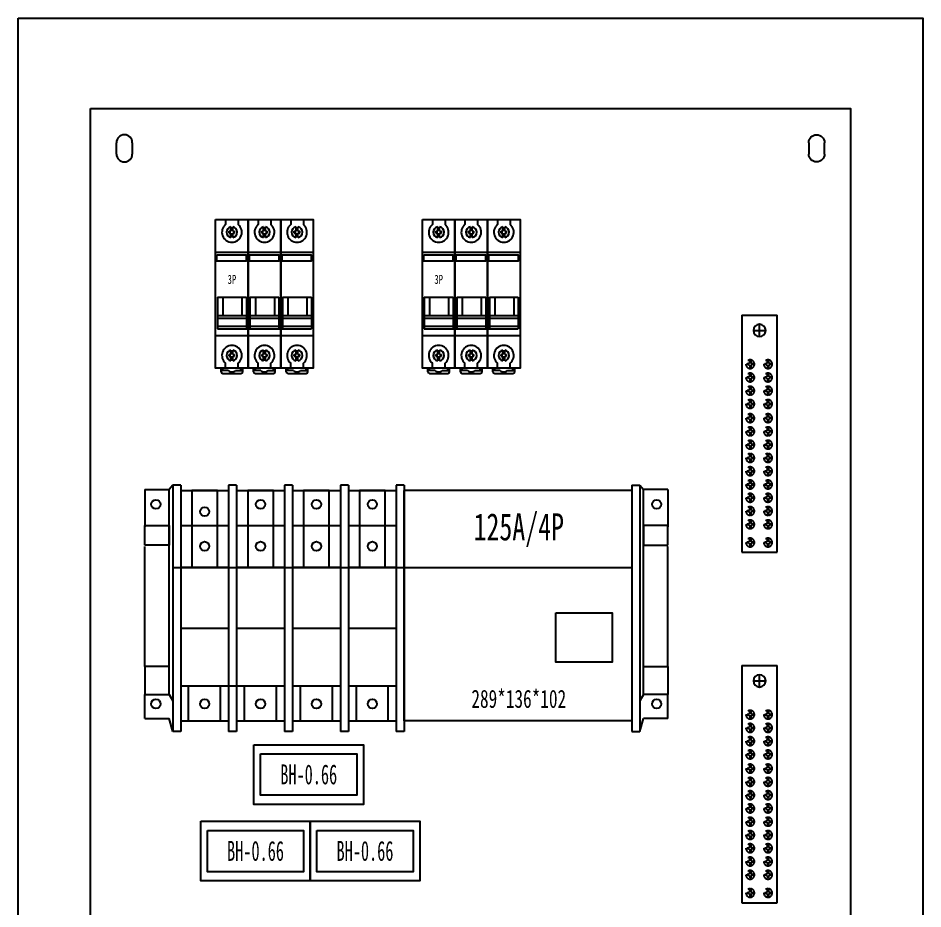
# Model space of a CAD drawing. Extents: x 170369 to 170869, y 207384 to 208184.
# Drawn here: x 170369 to 170869, y 207692 to 208184 of the extents above; entities that cross this region are included whole.
import ezdxf
from ezdxf.enums import TextEntityAlignment as Align

# ---------------------------------------------------------------- set-up
doc = ezdxf.new("R2010")
doc.units = 0
doc.header["$MEASUREMENT"] = 0
doc.linetypes.add('ACAD_ISO02W100', pattern=[15, 12, -3])
doc.linetypes.add('DASH', pattern=[0.35, 0.25, -0.1])
doc.layers.add('元件', color=7, linetype='Continuous')
doc.layers.add('文字', color=7, linetype='Continuous')
doc.styles.add('CZC', font='', dxfattribs={"width": 0.7})
doc.styles.add('LEAD', font='', dxfattribs={"width": 0.8})
doc.styles.get('CZC').set_extended_font_data('SimSun')
doc.styles.get('LEAD').set_extended_font_data('SimSun')

# ---------------------------------------------------------------- blocks, each defined once
blk = doc.blocks.new('A$Cb0c94bb2')
at = {"layer": '元件', "color": 8, "transparency": 33554687}
for p, q in [((5.5, 0), (5.5, -2.76)), ((12.5, 0), (12.5, -2.76)), ((23.5, 0), (23.5, -2.76)), ((30.5, 0), (30.5, -2.76)), ((41.5, 0), (41.5, -2.76)), ((48.5, 0), (48.5, -2.76)), ((8.5, -6.41), (8.5, -4.04)), ((9.5, -6.41), (9.5, -4.04)), ((26.5, -6.41), (26.5, -4.04)), ((27.5, -6.41), (27.5, -4.04)), ((44.5, -6.41), (44.5, -4.04)), ((45.5, -6.41), (45.5, -4.04)), ((7.5, -6.41), (8.5, -6.41)), ((7.5, -7.41), (7.5, -6.41)), ((7.5, -7.41), (8.5, -7.41)), ((8.5, -9.96), (8.5, -7.41)), ((9.5, -6.41), (10.5, -6.41)), ((9.5, -9.96), (9.5, -7.41)), ((9.5, -7.41), (10.5, -7.41)), ((10.5, -7.41), (10.5, -6.41)), ((25.5, -6.41), (26.5, -6.41)), ((25.5, -7.41), (25.5, -6.41)), ((25.5, -7.41), (26.5, -7.41)), ((26.5, -9.96), (26.5, -7.41)), ((27.5, -6.41), (28.5, -6.41)), ((27.5, -9.96), (27.5, -7.41)), ((27.5, -7.41), (28.5, -7.41)), ((28.5, -7.41), (28.5, -6.41)), ((43.5, -6.41), (44.5, -6.41)), ((43.5, -7.41), (43.5, -6.41)), ((43.5, -7.41), (44.5, -7.41)), ((44.5, -9.96), (44.5, -7.41)), ((45.5, -6.41), (46.5, -6.41)), ((45.5, -9.96), (45.5, -7.41)), ((45.5, -7.41), (46.5, -7.41)), ((46.5, -7.41), (46.5, -6.41)), ((0, -18), (18, -18)), ((18, -18), (36, -18)), ((36, -18), (54, -18)), ((1, -42.79), (1, -60.34)), ((1, -42.79), (17, -42.79)), ((4, -42.79), (4, -52.91)), ((14.5, -42.79), (14.5, -52.91)), ((17, -42.79), (17, -60.34)), ((19, -42.79), (19, -60.34)), ((19, -42.79), (35, -42.79)), ((22, -42.79), (22, -52.91)), ((32.5, -42.79), (32.5, -52.91)), ((35, -42.79), (35, -60.34)), ((37, -42.79), (37, -60.34)), ((37, -42.79), (53, -42.79)), ((40, -42.79), (40, -52.91)), ((50.5, -42.79), (50.5, -52.91)), ((53, -42.79), (53, -60.34)), ((1, -52.91), (17, -52.91)), ((1, -54.52), (53, -54.52)), ((19, -52.91), (35, -52.91)), ((37, -52.91), (53, -52.91)), ((1, -58.76), (53, -58.76)), ((0, -64), (18, -64)), ((1, -60.34), (53, -60.34)), ((18, -64), (36, -64)), ((36, -64), (54, -64)), ((7.5, -74.41), (8.5, -74.41)), ((7.5, -75.41), (7.5, -74.41)), ((8.5, -74.41), (8.5, -72.04)), ((9.5, -74.41), (9.5, -72.04)), ((9.5, -74.41), (10.5, -74.41)), ((10.5, -75.41), (10.5, -74.41)), ((25.5, -74.41), (26.5, -74.41)), ((25.5, -75.41), (25.5, -74.41)), ((26.5, -74.41), (26.5, -72.04)), ((27.5, -74.41), (27.5, -72.04)), ((27.5, -74.41), (28.5, -74.41)), ((28.5, -75.41), (28.5, -74.41)), ((43.5, -74.41), (44.5, -74.41)), ((43.5, -75.41), (43.5, -74.41)), ((44.5, -74.41), (44.5, -72.04)), ((45.5, -74.41), (45.5, -72.04)), ((45.5, -74.41), (46.5, -74.41)), ((46.5, -75.41), (46.5, -74.41)), ((5.5, -82), (5.5, -79.24)), ((7.5, -75.41), (8.5, -75.41)), ((8.5, -77.96), (8.5, -75.41)), ((9.5, -77.96), (9.5, -75.41)), ((9.5, -75.41), (10.5, -75.41)), ((12.5, -82), (12.5, -79.24)), ((23.5, -82), (23.5, -79.24)), ((25.5, -75.41), (26.5, -75.41)), ((26.5, -77.96), (26.5, -75.41)), ((27.5, -77.96), (27.5, -75.41)), ((27.5, -75.41), (28.5, -75.41)), ((30.5, -82), (30.5, -79.24)), ((41.5, -82), (41.5, -79.24)), ((43.5, -75.41), (44.5, -75.41)), ((44.5, -77.96), (44.5, -75.41)), ((45.5, -77.96), (45.5, -75.41)), ((45.5, -75.41), (46.5, -75.41)), ((48.5, -82), (48.5, -79.24)), ((3, -84), (3, -82)), ((7, -83.33), (3, -83.33)), ((4, -83.33), (4, -82)), ((4, -85), (14, -85)), ((11, -83.33), (15, -83.33)), ((14, -83.33), (14, -82)), ((15, -84), (15, -82)), ((21, -84), (21, -82)), ((25, -83.33), (21, -83.33)), ((22, -83.33), (22, -82)), ((22, -85), (32, -85)), ((29, -83.33), (33, -83.33)), ((32, -83.33), (32, -82)), ((33, -84), (33, -82)), ((39, -84), (39, -82)), ((43, -83.33), (39, -83.33)), ((40, -83.33), (40, -82)), ((40, -85), (50, -85)), ((47, -83.33), (51, -83.33)), ((50, -83.33), (50, -82)), ((51, -84), (51, -82))]:
    blk.add_line(p, q, dxfattribs=at)
for points in [[(0, 0), (18, 0), (18, -82), (0, -82)], [(18, 0), (36, 0), (36, -82), (18, -82)], [(36, 0), (54, 0), (54, -82), (36, -82)]]:
    blk.add_lwpolyline(points, close=True, dxfattribs=at)
at = {"layer": '元件', "color": 8}
for points in [[(0.73, -19.49), (16.9, -19.49), (16.9, -23.04), (0.73, -23.04)], [(18.73, -19.49), (34.9, -19.49), (34.9, -23.04), (18.73, -23.04)], [(36.73, -19.49), (52.9, -19.49), (52.9, -23.04), (36.73, -23.04)]]:
    blk.add_lwpolyline(points, close=True, dxfattribs=at)
at = {"layer": '元件', "color": 8, "transparency": 33554687}
for centre, radius, start, end in [((9, -7), 5.5, 129.5212, 50.4788), ((9, -7), 3, 99.5941, 260.4059), ((9, -7), 3, 279.5941, 80.4059), ((27, -7), 5.5, 129.5212, 50.4788), ((27, -7), 3, 99.5941, 260.4059), ((27, -7), 3, 279.5941, 80.4059), ((45, -7), 5.5, 129.5212, 50.4788), ((45, -7), 3, 99.5941, 260.4059), ((45, -7), 3, 279.5941, 80.4059), ((9, -75), 5.5, 309.5212, 230.4788), ((27, -75), 5.5, 309.5212, 230.4788), ((45, -75), 5.5, 309.5212, 230.4788), ((9, -75), 3, 99.5941, 260.4059), ((9, -75), 3, 279.5941, 80.4059), ((27, -75), 3, 99.5941, 260.4059), ((27, -75), 3, 279.5941, 80.4059), ((45, -75), 3, 99.5941, 260.4059), ((45, -75), 3, 279.5941, 80.4059), ((4, -84), 1, 180, 270), ((8.89, -81.39), 2.71, 225.7003, 272.2501), ((8.57, -79.98), 4.14, 276.0163, 306.0333), ((14, -84), 1, 270, 0), ((22, -84), 1, 180, 270), ((26.89, -81.39), 2.71, 225.7003, 272.2501), ((26.57, -79.98), 4.14, 276.0163, 306.0333), ((32, -84), 1, 270, 0), ((40, -84), 1, 180, 270), ((44.89, -81.39), 2.71, 225.7003, 272.2501), ((44.57, -79.98), 4.14, 276.0163, 306.0333), ((50, -84), 1, 270, 0)]:
    blk.add_arc(centre, radius, start, end, dxfattribs=at)
at = {"layer": '元件', "color": 8, "transparency": 33554687, "width": 0.7}
blk.add_text('3P', height=5, dxfattribs=at).set_placement((9, -33), align=Align.MIDDLE_CENTER)
blk = doc.blocks.new('A$C80adffb2')
at = {"layer": '元件', "color": 8, "transparency": 33554687}
for p, q in [((15.41, 67.01), (13.49, 64.56)), ((19.83, 67.01), (15.41, 67.01)), ((15.41, 67.01), (15.41, -68.99)), ((19.83, 67.01), (19.83, -68.99)), ((50.72, 67.01), (46.31, 67.01)), ((46.31, 67.01), (46.31, -68.99)), ((50.72, 67.01), (50.72, -68.99)), ((77.2, 67.01), (77.2, -68.99)), ((81.61, 67.01), (77.2, 67.01)), ((81.61, 67.01), (81.61, -68.99)), ((108.09, 67.01), (108.09, -68.99)), ((112.5, 67.01), (108.09, 67.01)), ((108.09, 67.01), (108.09, -63.07)), ((112.5, 67.01), (112.5, -68.99)), ((112.5, 67.01), (112.5, -44.51)), ((138.98, 67.01), (138.98, -68.99)), ((143.4, 67.01), (138.98, 67.01)), ((143.4, 67.01), (143.4, -68.99)), ((269.17, 67.01), (269.17, -68.99)), ((269.17, 67.01), (273.59, 67.01)), ((273.59, 67.01), (273.59, -68.99)), ((273.59, 67.01), (275.51, 64.56)), ((0, 64.56), (13.49, 64.56)), ((0, 64.56), (0, 44.06)), ((13.4, -48.58), (13.4, 64.56)), ((19.83, 64.06), (46.31, 64.06)), ((50.72, 64.06), (77.2, 64.06)), ((81.61, 64.06), (108.09, 64.06)), ((112.5, 64.06), (138.98, 64.06)), ((143.4, -63.07), (143.4, 64.06)), ((269.17, 64.06), (143.4, 64.06)), ((289, 64.56), (275.51, 64.56)), ((275.6, -48.58), (275.6, 64.56)), ((289, 64.56), (289, 44.06)), ((0, 33.89), (0, 44.75)), ((0, 44.75), (13.4, 44.75)), ((13.4, 44.75), (13.4, 33.89)), ((19.83, 44.75), (46.31, 44.75)), ((50.72, 44.75), (77.2, 44.75)), ((81.61, 44.75), (108.09, 44.75)), ((112.5, 44.75), (138.98, 44.75)), ((289, 44.75), (275.6, 44.75)), ((275.6, 44.75), (275.6, 33.89)), ((289, 33.89), (289, 44.75)), ((13.4, 33.89), (0, 33.89)), ((0, -33.19), (0, 33.19)), ((275.6, 33.89), (289, 33.89)), ((289, -33.19), (289, 33.19)), ((15.41, 21.58), (269.17, 21.58)), ((46.31, 21.58), (19.83, 21.58)), ((77.2, 21.58), (50.72, 21.58)), ((108.09, 21.58), (81.61, 21.58)), ((138.98, 21.58), (112.5, 21.58)), ((46.31, -12.08), (19.83, -12.08)), ((77.2, -12.08), (50.72, -12.08)), ((108.09, -12.08), (81.61, -12.08)), ((138.98, -12.08), (112.5, -12.08)), ((13.4, -33.19), (0, -33.19)), ((0, -33.19), (0, -48.58)), ((13.4, -48.58), (13.4, -33.19)), ((275.6, -33.19), (289, -33.19)), ((275.6, -48.58), (275.6, -33.19)), ((289, -33.19), (289, -48.58)), ((19.83, -43.75), (77.2, -43.75)), ((24.24, -63.07), (24.24, -43.75)), ((41.89, -63.07), (41.89, -43.75)), ((55.13, -63.07), (55.13, -43.75)), ((72.79, -63.07), (72.79, -43.75)), ((81.61, -43.75), (108.09, -43.75)), ((86.03, -63.07), (86.03, -43.75)), ((103.68, -63.07), (103.68, -43.75)), ((112.5, -43.75), (138.98, -43.75)), ((116.92, -63.07), (116.92, -43.75)), ((134.57, -63.07), (134.57, -43.75)), ((0, -48.58), (13.4, -48.58)), ((0, -61.95), (0, -48.58)), ((13.4, -48.58), (15.41, -52.12)), ((275.6, -48.58), (273.59, -52.12)), ((289, -48.58), (275.6, -48.58)), ((289, -61.95), (289, -48.58)), ((0, -61.95), (13.49, -61.95)), ((15.41, -68.99), (13.49, -61.95)), ((19.83, -63.07), (46.31, -63.07)), ((24.24, -63.07), (41.89, -63.07)), ((50.72, -63.07), (77.2, -63.07)), ((55.13, -63.07), (72.79, -63.07)), ((81.61, -63.07), (108.09, -63.07)), ((86.03, -63.07), (103.68, -63.07)), ((112.5, -63.07), (138.98, -63.07)), ((116.92, -63.07), (134.57, -63.07)), ((269.17, -63.07), (143.4, -63.07)), ((273.59, -68.99), (275.51, -61.95)), ((289, -61.95), (275.51, -61.95)), ((19.83, -68.99), (15.41, -68.99)), ((50.72, -68.99), (46.31, -68.99)), ((81.61, -68.99), (77.2, -68.99)), ((112.5, -68.99), (108.09, -68.99)), ((143.4, -68.99), (138.98, -68.99)), ((269.17, -68.99), (273.59, -68.99))]:
    blk.add_line(p, q, dxfattribs=at)
for points in [[(25.99, 21.58), (40.15, 21.58), (40.15, 64.06), (25.99, 64.06)], [(56.88, 21.58), (71.04, 21.58), (71.04, 64.06), (56.88, 64.06)], [(87.77, 21.58), (101.93, 21.58), (101.93, 64.06), (87.77, 64.06)], [(118.66, 21.58), (132.82, 21.58), (132.82, 64.06), (118.66, 64.06)], [(227.23, -3.48), (258.25, -3.48), (258.25, -30.78), (227.23, -30.78)]]:
    blk.add_lwpolyline(points, close=True, dxfattribs=at)
for centre in [(6.15, 56.42), (63.96, 56.42), (94.85, 56.42), (125.74, 56.42), (282.85, 56.42), (33.07, 52.37), (33.07, 33.25), (63.96, 33.25), (94.85, 33.25), (125.74, 33.25), (6.15, -53.8), (33.07, -53.8), (63.96, -53.8), (94.85, -53.8), (125.74, -53.8), (282.85, -53.8)]:
    blk.add_circle(centre, 2.56, dxfattribs=at)
at = {"layer": '元件', "color": 8, "transparency": 33554687, "style": 'CZC', "width": 0.7}
for s, height, p in [('125A/4P', 15, (206.66, 42.76)), ('289*136*102', 10, (206.66, -50.65))]:
    blk.add_text(s, height=height, dxfattribs=at).set_placement(p, align=Align.MIDDLE)
blk = doc.blocks.new('A$C5775331E')
at = {"layer": '文字', "color": 0, "linetype": 'ACAD_ISO02W100'}
for p, q in [((0.6, 2.53), (0.6, 1.99)), ((1.3, 2.53), (0.6, 2.53)), ((0.6, 1.99), (1.3, 1.99)), ((2, 3.23), (2, 3.94)), ((2.54, 3.94), (2, 3.94)), ((2, 1.29), (2, 0.54)), ((2, 0.54), (2.54, 0.54)), ((2.54, 3.23), (2.54, 3.94)), ((2.54, 0.54), (2.54, 1.29)), ((4, 2.53), (3.24, 2.53)), ((3.24, 1.99), (4, 1.99)), ((4, 1.99), (4, 2.53))]:
    blk.add_line(p, q, dxfattribs=at)
blk.add_circle((2.26, 2.26), 2.26, dxfattribs=at)
for centre, start, end in [((1.3, 3.23), 270, 0), ((1.3, 1.29), 0, 90), ((3.24, 3.23), 180, 270), ((3.24, 1.29), 90, 180)]:
    blk.add_arc(centre, 0.7, start, end, dxfattribs=at)
blk = doc.blocks.new('123')
at = {"color": 8}
for p, q in [((-65.48, 19.69), (65.48, 19.69)), ((-65.48, 19.69), (-65.48, 0)), ((65.48, 19.69), (65.48, 0)), ((-57.05, 13.24), (-57.05, 6.44)), ((-53.65, 9.84), (-60.45, 9.84)), ((65.48, 0), (-65.48, 0))]:
    blk.add_line(p, q, dxfattribs=at)
blk.add_circle((-57.05, 9.84), 3.4, dxfattribs=at)
at = {"color": 8, "xscale": 1.0474894078543, "yscale": 1.0474894078543, "zscale": 1.0474894078543, "rotation": 270}
for p in [(-40.78, 17.37), (-33.44, 17.37), (-26.11, 17.37), (-18.78, 17.37), (-10.97, 17.37), (-3.64, 17.37), (3.69, 17.37), (11.02, 17.37), (18.36, 17.37), (25.69, 17.37), (33.02, 17.37), (40.35, 17.37), (47.69, 17.37), (57.71, 17.37), (-40.78, 7.52), (-33.44, 7.52), (-26.11, 7.52), (-18.78, 7.52), (-10.97, 7.52), (-3.64, 7.52), (3.69, 7.52), (11.02, 7.52), (18.36, 7.52), (25.69, 7.52), (33.02, 7.52), (40.35, 7.52), (47.69, 7.52), (57.71, 7.52)]:
    blk.add_blockref('A$C5775331E', p, dxfattribs=at)
blk = doc.blocks.new('Manufacturer光辉PartName电流互感器SeriesBHPartTypeMaxCurrent0MinCurrent0PolesMinPower0MaxPower0ShellFrameLimitingCurrentRemarkLibType2DelFlgfalseUpdateDate')
at = {"layer": '元件', "color": 8, "transparency": 33554687}
for points in [[(-30.25, 16.5), (30.25, 16.5), (30.25, -16.5), (-30.25, -16.5)], [(-26.61, 11.42), (26.61, 11.42), (26.61, -11.42), (-26.61, -11.42)]]:
    blk.add_lwpolyline(points, close=True, dxfattribs=at)
at = {"layer": '元件', "color": 8, "linetype": 'DASH', "transparency": 33554687, "style": 'LEAD', "width": 0.6}
blk.add_text('BH-0.66', height=11, dxfattribs=at).set_placement((0, 0.12), align=Align.MIDDLE_CENTER)
blk = doc.blocks.new('A$C0B9C0A3C')
at = {"color": 6}
for points in [[(0, 3.5), (0, 8.5)], [(7, 8.5), (7, 3.5)]]:
    blk.add_lwpolyline(points, dxfattribs=at)
for centre, start, end in [((3.5, 8.5), 0, 180), ((3.5, 3.5), 180, 0)]:
    blk.add_arc(centre, 3.5, start, end, dxfattribs=at)

msp = doc.modelspace()

# ---------------------------------------------------------------- linework, layer by layer
at = {"transparency": 33554687}
for points in [[(170369.34, 208183.68), (170869.34, 208183.68), (170869.34, 207383.68), (170369.34, 207383.68)], [(170409.34, 208133.68), (170829.34, 208133.68), (170829.34, 207433.68), (170409.34, 207433.68)]]:
    msp.add_lwpolyline(points, close=True, dxfattribs=at)

# ---------------------------------------------------------------- block references
at = {"transparency": 33554687, "yscale": 1.25, "zscale": 1.25}
for p, xscale in [((170423.71, 208104.24), 1.25), ((170814.96, 208104.24), -1.25)]:
    msp.add_blockref('A$C0B9C0A3C', p, dxfattribs=dict(at, xscale=xscale))
at = {"color": 3, "xscale": -1, "rotation": 90}
for p in [(170788.89, 207954.15), (170788.89, 207760.59)]:
    msp.add_blockref('123', p, dxfattribs=at)
for p in [(170529.94, 207765.88), (170500.53, 207723.63), (170561.03, 207723.63)]:
    msp.add_blockref('Manufacturer光辉PartName电流互感器SeriesBHPartTypeMaxCurrent0MinCurrent0PolesMinPower0MaxPower0ShellFrameLimitingCurrentRemarkLibType2DelFlgfalseUpdateDate', p)
at = {"layer": '元件', "color": 8, "transparency": 33554687}
for name, p in [('A$Cb0c94bb2', (170478.48, 208072.39)), ('A$Cb0c94bb2', (170592.75, 208072.39)), ('A$C80adffb2', (170439.35, 207858.73))]:
    msp.add_blockref(name, p, dxfattribs=at)

doc.saveas('drawing.dxf')
